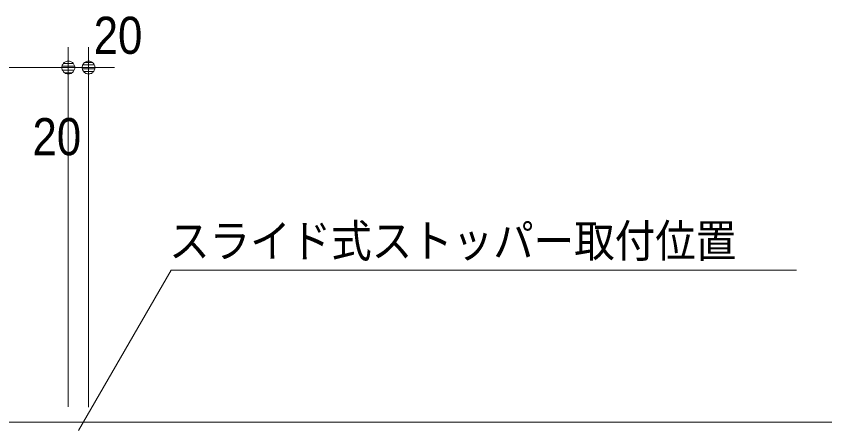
# Model space of a CAD drawing. Units: millimetres, scale not verified. Extents: x -6062 to 6062, y -3045 to 3045.
# Drawn here: x -3319 to -2521, y 348 to 751 of the extents above; entities that cross this region are included whole.
import ezdxf
from ezdxf.enums import TextEntityAlignment as Align

# ---------------------------------------------------------------- set-up
doc = ezdxf.new("R2010")
doc.units = ezdxf.units.MM
doc.header["$LTSCALE"] = 20
for name, color, linetype, lineweight in [('0-0_2寸法-1', 7, 'Continuous', 9), ('0-1_0', 7, 'Continuous', 9), ('0-2_2寸法-3', 7, 'Continuous', 9), ('0-3_3一般', 7, 'Continuous', 9), ('0-5_2寸法-2', 7, 'Continuous', 9)]:
    doc.layers.add(name, color=color, linetype=linetype, lineweight=lineweight)
doc.styles.add('ＭＳ ゴシック', font='')
doc.styles.add('ＭＳ Ｐゴシック', font='')
doc.styles.get('ＭＳ ゴシック').set_extended_font_data('MS Gothic')
doc.styles.get('ＭＳ Ｐゴシック').set_extended_font_data('MS PGothic')

# ---------------------------------------------------------------- blocks, each defined once
blk = doc.blocks.new('_Dot')
at = {"layer": '0-1_0'}
for p, q in [((-10, 0), (-20, 0)), ((9.78, 2), (-9.78, 2)), ((7.99, 6), (-7.99, 6)), ((9.16, -3.98), (-9.16, -3.98)), ((6, -7.98), (-6, -7.98))]:
    blk.add_line(p, q, dxfattribs=at)
for points in [[(10, 0), (9.92, 1.25), (9.69, 2.49), (9.3, 3.68), (8.76, 4.82), (8.09, 5.88), (7.29, 6.85), (6.37, 7.71), (5.36, 8.44), (4.26, 9.05), (3.09, 9.51), (1.87, 9.82), (0.63, 9.98), (-0.63, 9.98), (-1.87, 9.82), (-3.09, 9.51), (-4.26, 9.05), (-5.36, 8.44), (-6.37, 7.71), (-7.29, 6.85), (-8.09, 5.88), (-8.76, 4.82), (-9.3, 3.68), (-9.69, 2.49), (-9.92, 1.25), (-10, 0), (0, 0)], [(-10, 0), (-9.92, -1.25), (-9.69, -2.49), (-9.3, -3.68), (-8.76, -4.82), (-8.09, -5.88), (-7.29, -6.85), (-6.37, -7.71), (-5.36, -8.44), (-4.26, -9.05), (-3.09, -9.51), (-1.87, -9.82), (-0.63, -9.98), (0.63, -9.98), (1.87, -9.82), (3.09, -9.51), (4.26, -9.05), (5.36, -8.44), (6.37, -7.71), (7.29, -6.85), (8.09, -5.88), (8.76, -4.82), (9.3, -3.68), (9.69, -2.49), (9.92, -1.25), (10, 0), (0, 0)]]:
    blk.add_lwpolyline(points, close=True, dxfattribs=at)
blk = doc.blocks.new('グループ-135')
at = {"layer": '0-3_3一般'}
blk.add_line((-75990, 7000), (19030, 7000), dxfattribs=at)
blk = doc.blocks.new('グループ-136')
at = {"layer": '0-3_3一般'}
blk.add_line((-77696.5, 7000), (20903.5, 7000), dxfattribs=at)
blk = doc.blocks.new('グループ-137')
at = {"layer": '0-3_3一般'}
for name in ['グループ-136', 'グループ-135']:
    blk.add_blockref(name, (0, 0), dxfattribs=at)

msp = doc.modelspace()

# ---------------------------------------------------------------- linework, layer by layer
at = {"layer": '0-0_2寸法-1'}
for p, q in [((-3267.5, 365.08), (-3267.5, 720)), ((-3280.21, 700), (-5574.79, 700))]:
    msp.add_line(p, q, dxfattribs=at)
at = {"layer": '0-2_2寸法-3'}
msp.add_lwpolyline([(-3257.5, 341.8), (-3166.17, 500), (-2549.38, 500)], dxfattribs=at)
at = {"layer": '0-5_2寸法-2'}
for p, q in [((-3267.5, 365.08), (-3267.5, 720)), ((-3247.5, 364.88), (-3247.5, 720)), ((-3280.21, 700), (-3292.92, 700)), ((-3267.5, 700), (-3247.5, 700)), ((-3234.79, 700), (-3222.08, 700))]:
    msp.add_line(p, q, dxfattribs=at)

# ---------------------------------------------------------------- block references
at = {"layer": '0-0_2寸法-1', "xscale": 0.6356201, "yscale": 0.6356201}
msp.add_blockref('_Dot', (-3267.5, 700), dxfattribs=at)
at = {"layer": '0-3_3一般', "xscale": 0.05, "yscale": 0.05}
msp.add_blockref('グループ-137', (-1787.5, 0), dxfattribs=at)
at = {"layer": '0-5_2寸法-2', "xscale": 0.6356201, "yscale": 0.6356201}
msp.add_blockref('_Dot', (-3267.5, 700), dxfattribs=at)
at = {"layer": '0-5_2寸法-2', "xscale": 0.6356201, "yscale": 0.6356201, "rotation": 180}
msp.add_blockref('_Dot', (-3247.5, 700), dxfattribs=at)

# ---------------------------------------------------------------- texts
at = {"layer": '0-2_2寸法-3', "style": 'ＭＳ ゴシック', "width": 0.9}
msp.add_text('スライド式ストッパー取付位置', height=32.55, dxfattribs=at).set_placement((-3168.09, 502.97), align=Align.BOTTOM_LEFT)
at = {"layer": '0-5_2寸法-2', "style": 'ＭＳ Ｐゴシック', "width": 0.9}
for p in [(-3242.48, 702.48), (-3302.82, 602.48)]:
    msp.add_text('20', height=36.66, dxfattribs=at).set_placement(p, align=Align.BOTTOM_LEFT)

doc.saveas('drawing.dxf')
